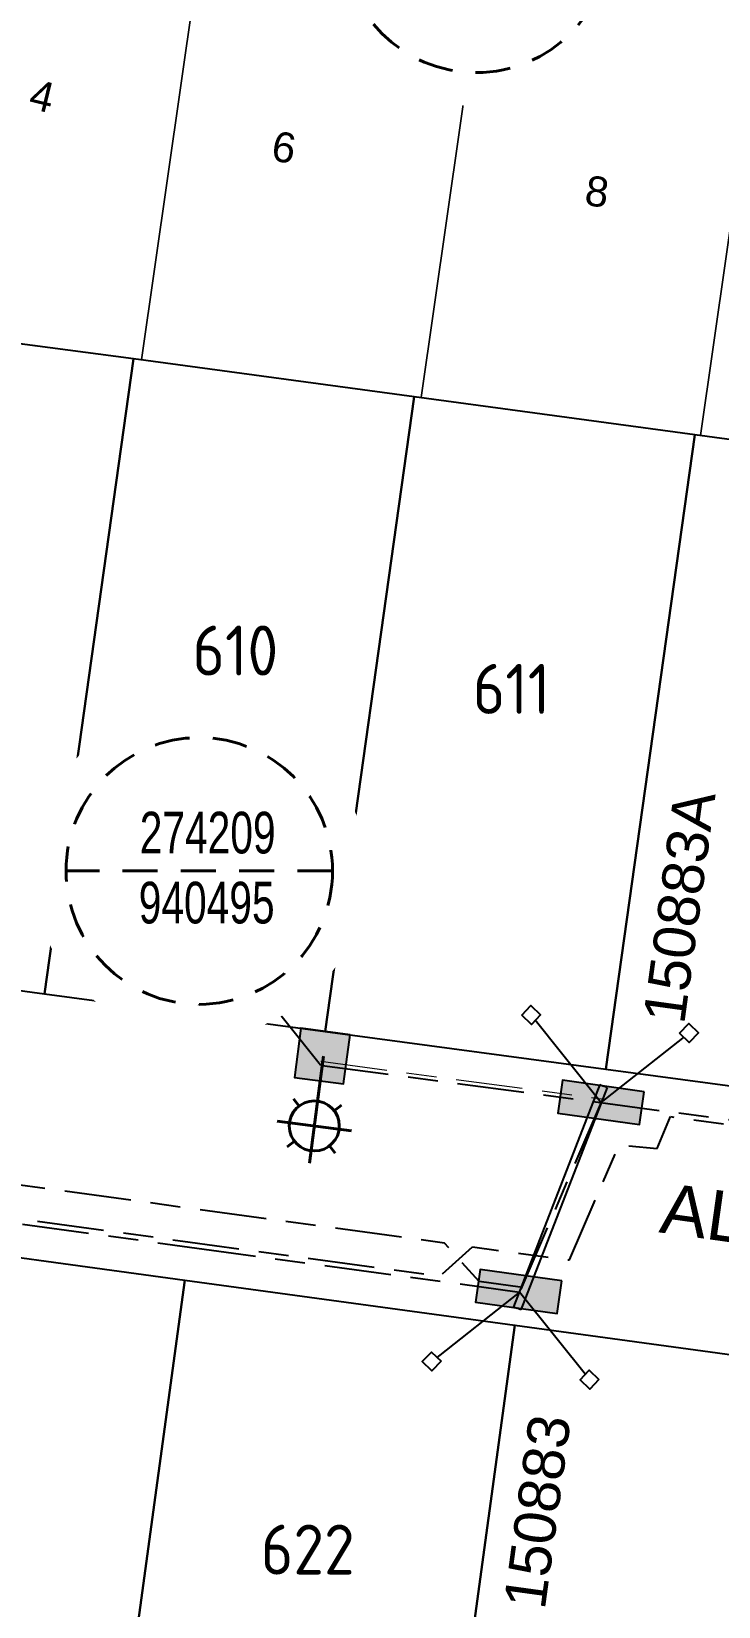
# Model space of a CAD drawing. Header units: metres. Extents: x 281818 to 283900, y 6133059 to 6135046.
# Drawn here: x 282324.5 to 282365.8, y 6134364.5 to 6134459 of the extents above; entities that cross this region are included whole.
import ezdxf
from ezdxf.enums import TextEntityAlignment as Align

# ---------------------------------------------------------------- set-up
doc = ezdxf.new("R2010")
doc.units = ezdxf.units.M
doc.linetypes.add('Cable Exist UG', pattern=[8.2, 4, -1.2, 1.8, -1.2])
doc.linetypes.add('Dash', pattern=[5, 3, -2])
doc.layers.get('0').update_dxf_attribs({"color": 6})
for name, color, linetype in [('_User Stage 5 LV', 255, 'Continuous'), ('_User Stage 5 Trench', 255, 'Continuous'), ('_User Stage 6 Columns', 7, 'Continuous'), ('_User Stage 6 Lanterns', 7, 'Continuous'), ('_User Stage 6 LV', 7, 'Continuous'), ('_User Stage 6 Pillars', 7, 'Continuous'), ('_User Stage 6 Site Plan', 7, 'Continuous'), ('_User Stage 6 Trench', 7, 'Continuous'), ('Notes', 7, 'Continuous'), ('Notes_LV_MISC', 7, 'Continuous'), ('Notes_SL_MISC', 7, 'Continuous'), ('Services_SP_NEW', 2, 'Continuous'), ('Services_SP_NEW_UG', 2, 'Continuous')]:
    doc.layers.add(name, color=color, linetype=linetype)
doc.layers.add('Cadastre Land Parcels_SP_EXT', color=9, linetype='Continuous', lineweight=5)
doc.styles.add('COLUMN_LABEL', font='arial.ttf')
doc.styles.add('iecARIAL', font='arial.ttf', dxfattribs={"height": 2})
doc.styles.add('LotNum', font='isocp.shx', dxfattribs={"height": 1.8})
doc.styles.add('POLE_LABEL', font='arial.ttf')
doc.styles.get("Standard").update_dxf_attribs({"font": 'arial.ttf'})
doc.linetypes.add('IE Trench HV', pattern='A,7,-0.2,["/",Standard,S=3,R=0,X=0.6,Y=-1.4],-2.5', length=9.7)

# ---------------------------------------------------------------- blocks, each defined once
blk = doc.blocks.new('CCP_NEW')
for tag, flags, p in [('CCP_TYPE', 9, (1.5, 0)), ('ORIENTATION', 9, (1.5, -0.2)), ('STATE', 9, (1.5, -1)), ('USAGE', 9, (1.5, -0.4)), ('LEGEND', 9, (1.5, -0.6)), ('LIFE_SUPPORT', 9, (1.5, -0.8)), ('OWNED_BY', 9, (1.5, -1.2)), ('OPERATED_BY', 9, (1.5, -1.4)), ('OPERATING_VOLTAGE', 9, (1.5, -1.8)), ('MAINTAINED_BY', 9, (1.5, -1.6)), ('Z', 1, (1.5, -2.4)), ('CONSTRUCTED_VOLTAGE', 9, (1.5, -2)), ('NUMBER_OF_PHASES', 9, (1.5, -2.2))]:
    blk.add_attdef(tag, text='', height=0.2, dxfattribs=dict(flags=flags)).set_placement(p, align=Align.MIDDLE_LEFT)
blk.add_wipeout([(0, 0.566), (0.566, 0), (0, -0.566), (-0.566, 0)])
blk.add_lwpolyline([(-0.566, 0), (0, 0.566), (0.566, 0), (0, -0.566), (-0.566, 0)])
blk = doc.blocks.new('*U127')
blk.add_hatch(color=256).paths.add_polyline_path([(-2.475, 3), (-2.475, 1.02), (2.475, 1.02), (2.475, 3)])
blk.add_lwpolyline([(-2.475, 1.02), (2.475, 1.02), (2.475, 3), (-2.475, 3)], close=True)
at = {"style": 'iecARIAL', "flags": 8}
blk.add_attdef('ASSET_NUM', (1.5, 3.5), '', height=2.5, dxfattribs=at)
for tag, p, flags in [('OWNED_BY', (0, -0.2), 9), ('STATE', (0, -0.4), 9), ('SUPPORT_TYPE', (0, -0.6), 9), ('USAGE', (0, -0.8), 9), ('LEGEND', (0, -1), 9), ('STREETNAME', (0, -1.8), 9), ('SUBURB', (0, -2), 1), ('LOCATION', (0, -1.2), 9), ('NOTES', (0, -1.4), 9), ('PARENT', (0, -1.6), 9)]:
    blk.add_attdef(tag, p, '', height=0.2, dxfattribs=dict(flags=flags))
blk = doc.blocks.new('SLANTERN_NUM_EXT')
blk.add_wipeout([(-0.314, 10), (-0.942, 9.961), (-1.565, 9.882), (-2.183, 9.764), (-2.791, 9.608), (-3.389, 9.413), (-3.973, 9.182), (-4.542, 8.914), (-5.093, 8.612), (-5.624, 8.275), (-6.132, 7.905), (-6.616, 7.505), (-7.075, 7.075), (-7.505, 6.616), (-7.905, 6.132), (-8.275, 5.624), (-8.612, 5.093), (-8.914, 4.542), (-9.182, 3.973), (-9.413, 3.389), (-9.608, 2.791), (-9.764, 2.183), (-9.882, 1.565), (-9.961, 0.942), (-10, 0.314), (-10, -0.314), (-9.961, -0.942), (-9.882, -1.565), (-9.764, -2.183), (-9.608, -2.791), (-9.413, -3.389), (-9.182, -3.973), (-8.914, -4.542), (-8.612, -5.093), (-8.275, -5.624), (-7.905, -6.132), (-7.505, -6.616), (-7.075, -7.075), (-6.616, -7.505), (-6.132, -7.905), (-5.624, -8.275), (-5.093, -8.612), (-4.542, -8.914), (-3.973, -9.182), (-3.389, -9.413), (-2.791, -9.608), (-2.183, -9.764), (-1.565, -9.882), (-0.942, -9.961), (-0.314, -10), (0.314, -10), (0.942, -9.961), (1.565, -9.882), (2.183, -9.764), (2.791, -9.608), (3.389, -9.413), (3.973, -9.182), (4.542, -8.914), (5.093, -8.612), (5.624, -8.275), (6.132, -7.905), (6.616, -7.505), (7.075, -7.075), (7.505, -6.616), (7.905, -6.132), (8.275, -5.624), (8.612, -5.093), (8.914, -4.542), (9.182, -3.973), (9.413, -3.389), (9.608, -2.791), (9.764, -2.183), (9.882, -1.565), (9.961, -0.942), (10, -0.314), (10, 0.314), (9.961, 0.942), (9.882, 1.565), (9.764, 2.183), (9.608, 2.791), (9.413, 3.389), (9.182, 3.973), (8.914, 4.542), (8.612, 5.093), (8.275, 5.624), (7.905, 6.132), (7.505, 6.616), (7.075, 7.075), (6.616, 7.505), (6.132, 7.905), (5.624, 8.275), (5.093, 8.612), (4.542, 8.914), (3.973, 9.182), (3.389, 9.413), (2.791, 9.608), (2.183, 9.764), (1.565, 9.882), (0.942, 9.961), (0.314, 10)])
at = {"linetype": 'Dash', "lineweight": 40, "ltscale": 0.7}
blk.add_line((8, 0), (-8, 0), dxfattribs=at)
blk.add_circle((0, 0), 8, dxfattribs=at)
at = {"lineweight": 40, "width": 0.7}
for tag, p in [('SNUMBER', (0.505, 1.051)), ('CNUMBER', (0.444, -3.148))]:
    blk.add_attdef(tag, text='', height=2.5, dxfattribs=at).set_placement(p, align=Align.CENTER)
at = {"lineweight": 40, "flags": 1}
blk.add_attdef('Z', (0, 0), '', height=0.2, dxfattribs=at)
blk = doc.blocks.new('COLUMN_EXT')
blk.add_hatch(color=256).paths.add_polyline_path([(-1.485, 1.485), (-1.485, -1.485), (1.485, -1.485), (1.485, 1.485)])
blk.add_lwpolyline([(-1.485, -1.485), (1.485, -1.485), (1.485, 1.485), (-1.485, 1.485)], close=True)
for tag, height, style, flags, p in [('ASSET_NUM', 2.5, 'COLUMN_LABEL', 8, (2, 2)), ('STRUCTURE_PLANT_NUMBER', 0.2, 'POLE_LABEL', 9, (1.813, 0.031)), ('STREET_CODE', 0.2, 'COLUMN_LABEL', 9, (1.813, -0.2))]:
    blk.add_attdef(tag, text='', height=height, dxfattribs=dict(style=style, flags=flags)).set_placement(p, align=Align.MIDDLE_LEFT)
at = {"flags": 9}
for tag, p in [('OWNED_BY', (1.813, -0.6)), ('STATE', (1.813, -0.8)), ('COLUMN_TYPE', (1.813, -0.4)), ('USAGE', (1.813, -1)), ('STREETNAME', (1.813, -1.6)), ('SUBURB', (1.813, -1.8)), ('LEGEND', (1.813, -1.2)), ('LOCATION', (1.813, -1.4)), ('NOTES', (1.813, -2))]:
    blk.add_attdef(tag, text='', height=0.2, dxfattribs=at).set_placement(p, align=Align.MIDDLE_LEFT)
at = {"flags": 1}
blk.add_attdef('Z', (1.813, -2.351), '', height=0.2, dxfattribs=at)
blk = doc.blocks.new('SL_LANTERN_EXT')
at = {"lineweight": 40}
for p, q in [((-1.459, 5.676), (-1.061, 5.278)), ((0, 1.968), (0, 6.468)), ((1.458, 5.676), (1.06, 5.278)), ((-2.25, 4.218), (2.25, 4.218)), ((-1.459, 2.759), (-1.061, 3.157)), ((1.458, 2.759), (1.06, 3.157)), ((0, 0), (0, 2.721))]:
    blk.add_line(p, q, dxfattribs=at)
blk.add_circle((0, 4.218), 1.5, dxfattribs=at)
at = {"style": 'iecARIAL', "flags": 8}
blk.add_attdef('ASSET_NUM', (1.5, 1.5), '', height=2.5, dxfattribs=at)
for tag, p, height, flags in [('CONSTRUCTED_VOLTAGE', (0.981, -0.653), 0.2, 9), ('CONTROL_TYPE', (0.981, -0.853), 0.2, 9), ('LANTERN_PURPOSE', (0.981, -1.053), 0.2, 9), ('LNUMBER', (2.181, -3.253), 2.5, 8), ('OPERATING_VOLTAGE', (0.981, -1.653), 0.2, 9), ('ORIENTATION', (0.981, -1.853), 0.2, 9), ('OWNED_BY', (0.981, -2.053), 0.2, 9), ('LANTERN_TYPE', (0.981, -1.253), 0.2, 9), ('NO_PHASES', (0.981, -1.453), 0.2, 9), ('STATE', (0.981, -2.253), 0.2, 9), ('CEXIST', (0.981, -2.653), 0.2, 9), ('CNEW', (0.981, -2.853), 0.2, 9), ('USAGE', (0.981, -2.453), 0.2, 9), ('CNUMBER', (0.981, -3.053), 0.2, 9), ('CREMOVE', (0.981, -3.253), 0.2, 9), ('CREPLACE', (0.981, -3.453), 0.2, 9), ('LKINGHEIGHT', (0.981, -3.653), 0.2, 9), ('LBRACKET', (0.981, -3.853), 0.2, 9), ('LBRACKETVOCAB', (0.981, -4.053), 0.2, 9), ('LCATEGORY', (0.981, -4.253), 0.2, 9), ('LCHARGE1', (0.981, -4.453), 0.2, 9), ('LCHARGE1PERCENT', (0.981, -4.653), 0.2, 9), ('LCHARGE2', (0.981, -4.853), 0.2, 9), ('LCHARGE2PERCENT', (0.981, -5.053), 0.2, 9), ('LCHARGE3', (0.981, -5.253), 0.2, 9), ('LCHARGE3PERCENT', (0.981, -5.453), 0.2, 9), ('LEXIST', (0.981, -5.653), 0.2, 9), ('LLAMP', (0.981, -5.853), 0.2, 9), ('LLAMPVOCAB', (0.981, -6.053), 0.2, 9), ('LMAST', (0.981, -6.253), 0.2, 9), ('LMASTVOCAB', (0.981, -6.453), 0.2, 9), ('LNEW', (0.981, -6.653), 0.2, 9), ('LANTNUMBER', (0.981, -6.853), 0.2, 9), ('LOUTREACH', (0.981, -7.253), 0.2, 9), ('LOUTREACHVOCAB', (0.981, -7.453), 0.2, 9), ('LRATECODE', (0.981, -7.653), 0.2, 9), ('LREMOVE', (0.981, -7.853), 0.2, 9), ('LREPLACE', (0.981, -8.053), 0.2, 9), ('LTYPE', (0.981, -8.253), 0.2, 9), ('LTYPEVOCAB', (0.981, -8.453), 0.2, 9), ('LEGEND', (0.981, -8.653), 0.2, 9), ('STREETNAME', (0.981, -9.253), 0.2, 9), ('SUBURB', (0.981, -9.453), 0.2, 1), ('LOCATION', (0.981, -8.853), 0.2, 9), ('NOTES', (0.981, -9.053), 0.2, 9)]:
    blk.add_attdef(tag, p, '', height=height, dxfattribs=dict(flags=flags))

msp = doc.modelspace()

# ---------------------------------------------------------------- linework, layer by layer
at = {"layer": '_User Stage 5 LV', "linetype": 'Cable Exist UG', "lineweight": 0, "flags": 128}
msp.add_lwpolyline([(282341.884, 6134397.215), (282358.733, 6134394.951)], dxfattribs=at)
at = {"layer": '_User Stage 5 Trench'}
for p, q in [((282358.63, 6134395.808), (282353.453, 6134382.477)), ((282358.63, 6134395.808), (282358.853, 6134395.721)), ((282359.077, 6134395.634), (282353.901, 6134382.303)), ((282359.077, 6134395.634), (282358.853, 6134395.721)), ((282353.453, 6134382.477), (282353.677, 6134382.39)), ((282353.901, 6134382.303), (282353.677, 6134382.39))]:
    msp.add_line(p, q, dxfattribs=at)
at = {"layer": '_User Stage 6 LV', "linetype": 'Cable Exist UG', "flags": 128}
for points in [[(282353.853, 6134383.658), (282351.395, 6134383.993), (282349.31, 6134386.297), (282334.307, 6134388.346), (282316.166, 6134390.823), (282298.024, 6134393.301), (282289.58, 6134394.454, -0.010473), (282285.865, 6134395.036, -0.009225), (282282.158, 6134395.768, -0.018381), (282275.583, 6134397.446, -0.003576), (282274.224, 6134397.858), (282271.083, 6134396.776, -0.006953), (282268.428, 6134397.719, -0.007478), (282265.796, 6134398.741), (282264.767, 6134401.338, -0.006123), (282262.699, 6134402.258, -0.017585), (282256.466, 6134405.39, -0.053383), (282238.982, 6134417.619), (282248.889, 6134429.797), (282255.759, 6134438.243), (282255.493, 6134441.037)], [(282233.564, 6134413.402), (282240.146, 6134414.079, 0.048111), (282255.506, 6134403.636, 0.017585), (282261.865, 6134400.44, 0.006123), (282263.977, 6134399.501), (282266.642, 6134400.556), (282272.381, 6134398.45), (282273.631, 6134395.948, 0.003576), (282275.018, 6134395.528, 0.018381), (282281.735, 6134393.813, 0.009225), (282285.515, 6134393.067, 0.010469), (282289.311, 6134392.473), (282297.753, 6134391.32), (282315.895, 6134388.842), (282334.037, 6134386.364), (282349.04, 6134384.315), (282350.981, 6134386.073), (282356.82, 6134385.291), (282359.792, 6134392.197), (282362.086, 6134391.972), (282362.884, 6134393.889), (282375.532, 6134392.19), (282409.645, 6134387.608), (282415.678, 6134392.189), (282417.935, 6134408.994)], [(282358.714, 6134394.751), (282353.812, 6134383.361, 0.011172), (282353.812, 6134383.361), (282353.812, 6134383.361)]]:
    msp.add_lwpolyline(points, format="xyb", dxfattribs=at)
at = {"layer": '_User Stage 6 Site Plan', "flags": 128}
for points in [[(282330.645, 6134439.353), (282313.788, 6134441.556), (282308.443, 6134403.524), (282325.292, 6134401.259), (282330.645, 6134439.353)], [(282347.492, 6134437.071), (282330.645, 6134439.353), (282330.645, 6134439.353), (282325.292, 6134401.259), (282342.14, 6134398.997), (282347.492, 6134437.071)], [(282364.338, 6134434.79), (282347.492, 6134437.071), (282342.14, 6134398.997), (282358.989, 6134396.732), (282364.338, 6134434.79)], [(282378.622, 6134414.275), (282381.184, 6134432.508), (282364.338, 6134434.79), (282358.989, 6134396.732), (282375.838, 6134394.469), (282378.622, 6134414.275)]]:
    msp.add_lwpolyline(points, close=True, dxfattribs=at)
at = {"layer": '_User Stage 6 Site Plan'}
for points in [[(282333.725, 6134384.085), (282328.922, 6134348.912), (282310.78, 6134351.39), (282315.584, 6134386.563)], [(282348.737, 6134346.205), (282328.921, 6134348.912), (282333.725, 6134384.085), (282353.541, 6134381.379)], [(282348.737, 6134346.205), (282353.541, 6134381.379), (282407.46, 6134374.015), (282402.441, 6134338.871)]]:
    msp.add_lwpolyline(points, close=True, dxfattribs=at)
at = {"layer": '_User Stage 6 Trench', "linetype": 'Cable Exist UG'}
msp.add_lwpolyline([(282233.595, 6134413.104), (282240.051, 6134413.767, 0.047785), (282255.362, 6134403.373, 0.017585), (282261.739, 6134400.167, 0.018822), (282268.324, 6134397.438, 0.017141), (282274.933, 6134395.24, 0.018381), (282281.671, 6134393.52, 0.009225), (282285.462, 6134392.772, 0.010469), (282289.271, 6134392.175), (282297.713, 6134391.022), (282315.854, 6134388.544), (282333.996, 6134386.067), (282353.812, 6134383.361)], format="xyb", dxfattribs=at)
msp.add_lwpolyline([(282341.97, 6134396.952), (282375.572, 6134392.487), (282409.562, 6134387.921), (282415.397, 6134392.352), (282417.638, 6134409.034)], dxfattribs=at)
at = {"layer": 'Cadastre Land Parcels_SP_EXT', "linetype": 'Continuous'}
for points in [[(282336.611, 6134477.51), (282335.569, 6134477.735), (282334.527, 6134477.967), (282333.487, 6134478.207), (282332.45, 6134478.454), (282331.413, 6134478.709), (282330.379, 6134478.971), (282329.347, 6134479.24), (282328.316, 6134479.517), (282327.288, 6134479.801), (282326.261, 6134480.092), (282325.237, 6134480.392), (282324.216, 6134480.697), (282323.195, 6134481.011), (282322.178, 6134481.331), (282321.163, 6134481.66), (282320.15, 6134481.996), (282316.721, 6134458.087), (282314.339, 6134441.484), (282331.125, 6134439.288), (282336.611, 6134477.51)], [(282353.329, 6134474.833), (282347.462, 6134475.629), (282346.47, 6134475.766), (282345.479, 6134475.911), (282344.489, 6134476.061), (282343.5, 6134476.219), (282342.513, 6134476.383), (282341.526, 6134476.556), (282340.541, 6134476.733), (282339.556, 6134476.918), (282338.573, 6134477.108), (282337.591, 6134477.306), (282336.611, 6134477.51), (282331.125, 6134439.288), (282347.902, 6134437.015), (282353.329, 6134474.833)], [(282370.106, 6134472.562), (282353.329, 6134474.833), (282347.902, 6134437.015), (282364.678, 6134434.743), (282370.106, 6134472.562)], [(282384.046, 6134450.515), (282386.882, 6134470.29), (282370.106, 6134472.562), (282364.678, 6134434.743), (282381.456, 6134432.472), (282384.046, 6134450.515)]]:
    msp.add_lwpolyline(points, close=True, dxfattribs=at)
at = {"layer": 'Services_SP_NEW_UG', "color": 2, "flags": 128}
for points in [[(282337.665, 6134402.25), (282341.873, 6134397.004), (282341.873, 6134397.004)], [(282354.514, 6134399.986), (282358.721, 6134394.74), (282363.991, 6134398.898)], [(282358.017, 6134378.115), (282353.81, 6134383.361), (282348.54, 6134379.203)]]:
    msp.add_lwpolyline(points, dxfattribs=at)

# ---------------------------------------------------------------- block references
at = {"layer": '_User Stage 6 Pillars'}
ref = msp.add_blockref('*U127', (282354.044, 6134385.384), dxfattribs=dict(at, rotation=172.0141864516013))
ref.add_attrib('ASSET_NUM', '150883', (282355.327, 6134364.251), dxfattribs={"layer": '0', "height": 2.5, "rotation": 82.223, "style": 'iecARIAL'})

# ---------------------------------------------------------------- texts
at = {"layer": '_User Stage 6 Site Plan', "style": 'LotNum'}
for s, p in [('610', (282334.179, 6134420.347)), ('611', (282351.009, 6134418.046)), ('622', (282338.283, 6134366.419))]:
    msp.add_text(s, height=3, dxfattribs=at).set_placement(p)
at = {"layer": 'Cadastre Land Parcels_SP_EXT'}
for s, rotation, p in [('4', 346.37432, (282324.258, 6134454.398)), ('6', 350.66946, (282338.836, 6134451.257)), ('8', 352.50618, (282357.658, 6134448.58))]:
    msp.add_text(s, height=1.8, rotation=rotation, dxfattribs=at).set_placement(p)
at = {"layer": 'Notes'}
msp.add_text('ALATA  CRESCENT', height=3, rotation=352.07659, dxfattribs=at).set_placement((282362.138, 6134386.953))

# ---------------------------------------------------------------- next in the draw order: block references
at = {"layer": 'Notes_LV_MISC'}
msp.add_blockref('SLANTERN_NUM_EXT', (282351.211, 6134464.512), dxfattribs=at).add_auto_attribs({'SNUMBER': '259207', 'CNUMBER': '912650'})
at = {"layer": 'Services_SP_NEW', "linetype": 'IE Trench HV'}
for p, rotation in [((282337.665, 6134402.25), 1.396412666147445), ((282354.514, 6134399.986), 1.396412666147445), ((282363.991, 6134398.898), 1.396412666147445), ((282348.54, 6134379.203), 181.3964126661475), ((282358.017, 6134378.115), 181.3964126661475)]:
    msp.add_blockref('CCP_NEW', p, dxfattribs=dict(at, rotation=rotation))

# ---------------------------------------------------------------- next in the draw order: block references
at = {"layer": '_User Stage 6 Columns'}
ref = msp.add_blockref('COLUMN_EXT', (282341.97, 6134397.519), dxfattribs=dict(at, rotation=172.5131566313921))
ref.add_attrib('ASSET_NUM', '940495', dxfattribs={"layer": '0', "height": 2.5, "style": 'COLUMN_LABEL'}).set_placement((282330.314, 6134403.602), align=Align.MIDDLE_LEFT)
at = {"layer": '_User Stage 6 Lanterns'}
ref = msp.add_blockref('SL_LANTERN_EXT', (282342.043, 6134397.509), dxfattribs=dict(at, rotation=172.5131566313921))
ref.add_attrib('ASSET_NUM', '274209', (282329.881, 6134406.081), dxfattribs={"layer": '0', "height": 2.5, "style": 'iecARIAL'})
at = {"layer": '_User Stage 6 Pillars'}
ref = msp.add_blockref('*U127', (282358.989, 6134396.732), dxfattribs=dict(at, rotation=172.0141864516013))
ref.add_attrib('ASSET_NUM', '150883A', (282363.696, 6134399.37), dxfattribs={"layer": '0', "height": 2.5, "rotation": 82.223, "style": 'iecARIAL'})
at = {"layer": 'Notes_SL_MISC'}
ref = msp.add_blockref('SL_LANTERN_EXT', (282342.043, 6134397.509), dxfattribs=dict(at, rotation=172.5131566313921))
ref.add_attrib('ASSET_NUM', '274209', (282329.881, 6134406.081), dxfattribs={"layer": '0', "height": 2.5, "style": 'iecARIAL'})
ref = msp.add_blockref('COLUMN_EXT', (282341.97, 6134397.519), dxfattribs=dict(at, rotation=172.5131566313921))
ref.add_attrib('ASSET_NUM', '940495', dxfattribs={"layer": '0', "height": 2.5, "style": 'COLUMN_LABEL'}).set_placement((282330.314, 6134403.602), align=Align.MIDDLE_LEFT)

# ---------------------------------------------------------------- next in the draw order: block references
at = {"layer": 'Notes_LV_MISC'}
msp.add_blockref('SLANTERN_NUM_EXT', (282334.587, 6134408.623), dxfattribs=at).add_auto_attribs({'SNUMBER': '274209', 'CNUMBER': '940495'})

doc.saveas('drawing.dxf')
